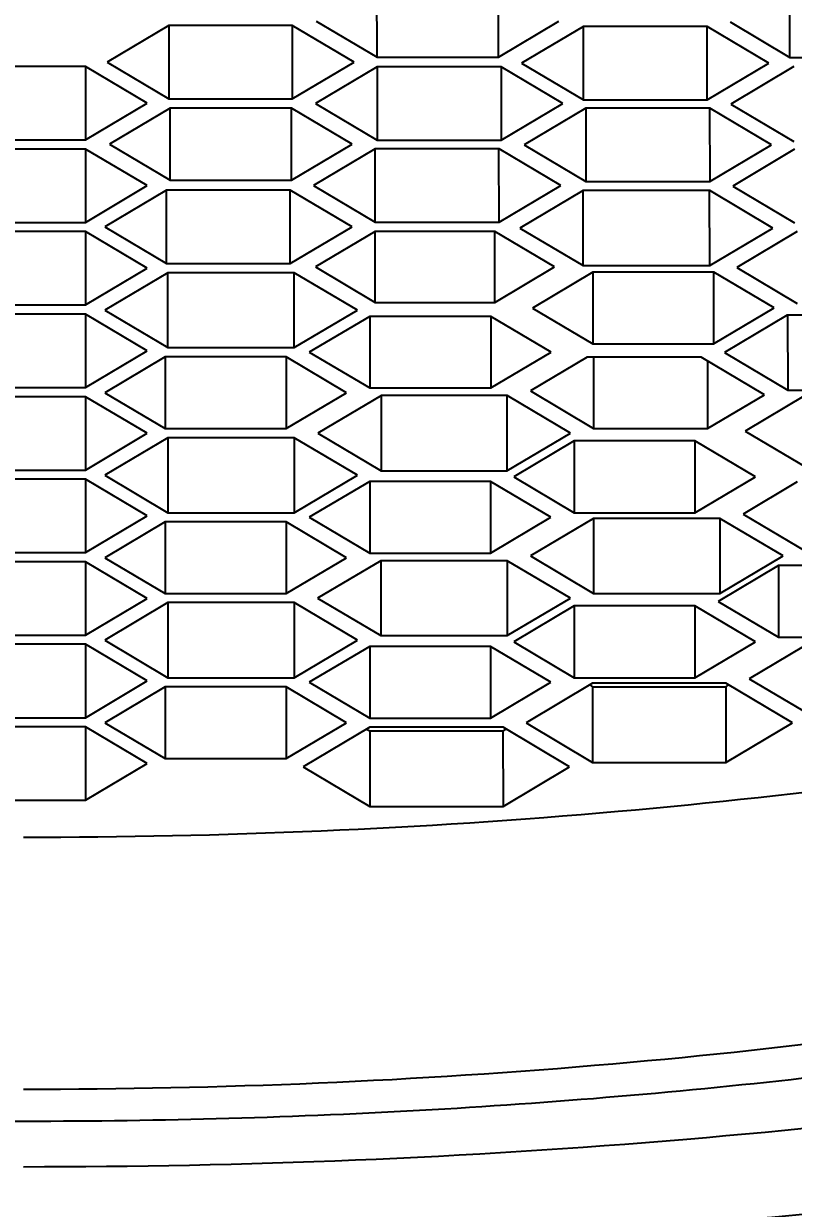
# Model space of a CAD drawing. Header units: millimetres. Extents: x 3495 to 4455, y 26793 to 27144.
# Drawn here: x 4353.075 to 4355.943, y 27038.326 to 27042.738 of the extents above; entities that cross this region are included whole.
import ezdxf

# ---------------------------------------------------------------- set-up
doc = ezdxf.new("R2010")
doc.units = ezdxf.units.MM
doc.styles.get("Standard").update_dxf_attribs({"font": ''})
doc.styles.get('Standard').set_extended_font_data('SimSun')
doc.dimstyles.new('副本 ISO-25-2bei', dxfattribs={"dimscale": 1.7, "dimtxt": 5, "dimasz": 5, "dimexe": 0.5, "dimexo": 0.625, "dimgap": 1, "dimtad": 1, "dimlfac": 0.0393, "dimdsep": 46, "dimtxsty": 'Standard', "dimcen": 2.5, "dimclrd": 1, "dimclre": 1, "dimclrt": 3, "dimadec": 0, "dimazin": 0, "dimtfac": 1, "dimtmove": 0, "dimatfit": 3, "dimfxl": 0, "dimarcsym": 0})

# ---------------------------------------------------------------- blocks, each defined once
blk = doc.blocks.new('*D14')
at = {"color": 1, "lineweight": -2, "transparency": 16777216}
for p, q in [((4281.5954, 27007.2561), (4281.5954, 27133.5514)), ((4424.555, 27007.2563), (4424.555, 27133.5514)), ((4290.0954, 27132.7014), (4416.055, 27132.7014))]:
    blk.add_line(p, q, dxfattribs=at)
at = {"color": 1, "transparency": 16777216}
for points in [[(4290.0954, 27134.118), (4290.0954, 27131.2847), (4281.5954, 27132.7014)], [(4416.055, 27134.118), (4416.055, 27131.2847), (4424.555, 27132.7014)]]:
    blk.add_solid(points, dxfattribs=at)
at = {"layer": 'Defpoints', "color": 0, "transparency": 16777216}
for p in [(4424.555, 27132.7014), (4281.5954, 27006.1936), (4424.555, 27006.1938)]:
    blk.add_point(p, dxfattribs=at)
at = {"color": 3, "transparency": 16777216, "insert": (4353.0752, 27138.6514), "char_height": 8.5, "attachment_point": 5}
blk.add_mtext('5.62', dxfattribs=at)
blk = doc.blocks.new('*D15')
at = {"color": 1, "lineweight": -2, "transparency": 16777216}
for p, q in [((4354.138, 27114.1186), (4454.1043, 27114.1186)), ((4453.2543, 27105.6186), (4453.2543, 27014.1911)), ((4425.1082, 27005.6911), (4454.1043, 27005.6911))]:
    blk.add_line(p, q, dxfattribs=at)
at = {"color": 1, "transparency": 16777216}
for points in [[(4451.8376, 27105.6186), (4454.671, 27105.6186), (4453.2543, 27114.1186)], [(4451.8376, 27014.1911), (4454.671, 27014.1911), (4453.2543, 27005.6911)]]:
    blk.add_solid(points, dxfattribs=at)
at = {"layer": 'Defpoints', "color": 0, "transparency": 16777216}
for p in [(4353.0755, 27114.1186), (4424.0457, 27005.6911), (4453.2543, 27005.6911)]:
    blk.add_point(p, dxfattribs=at)
at = {"color": 3, "transparency": 16777216, "insert": (4447.3043, 27059.9049), "char_height": 8.5, "attachment_point": 5, "rotation": 90}
blk.add_mtext('4.26', dxfattribs=at)

msp = doc.modelspace()

# ---------------------------------------------------------------- linework, layer by layer
for points, knots in [([(4362.6438, 27043.2702), (4362.7834, 27043.1481), (4362.9147, 27043.0135), (4363.026, 27042.8648), (4363.026, 27042.8648), (4363.1224, 27042.736), (4363.2055, 27042.5955), (4363.262, 27042.446), (4363.262, 27042.446), (4363.2886, 27042.377), (4363.3094, 27042.3056), (4363.3243, 27042.2333), (4363.3243, 27042.2333), (4363.3385, 27042.1635), (4363.3468, 27042.092), (4363.3484, 27042.0206), (4363.3484, 27042.0206), (4363.3501, 27041.9491), (4363.3451, 27041.8776), (4363.3343, 27041.807), (4363.3343, 27041.807), (4363.3235, 27041.7347), (4363.3052, 27041.6641), (4363.2828, 27041.5943), (4363.2828, 27041.5943), (4363.2329, 27041.4447), (4363.1573, 27041.3043), (4363.0668, 27041.1747), (4363.0668, 27041.1747), (4362.9621, 27041.0251), (4362.8374, 27040.8905), (4362.7037, 27040.7667), (4362.7037, 27040.7667), (4362.5466, 27040.623), (4362.3763, 27040.4942), (4362.1985, 27040.377), (4362.1985, 27040.377), (4361.9932, 27040.2416), (4361.7789, 27040.1211), (4361.5587, 27040.0106), (4361.5587, 27040.0106), (4361.3102, 27039.886), (4361.0543, 27039.7755), (4360.7942, 27039.6741), (4360.7942, 27039.6741), (4360.5059, 27039.5619), (4360.2126, 27039.4614), (4359.9168, 27039.3716), (4359.9168, 27039.3716), (4359.5928, 27039.2728), (4359.2662, 27039.1855), (4358.9372, 27039.1074), (4358.9372, 27039.1074), (4358.5849, 27039.0235), (4358.2293, 27038.9504), (4357.872, 27038.8856), (4357.872, 27038.8856), (4357.1026, 27038.7468), (4356.3257, 27038.6479), (4355.5463, 27038.5823), (4355.5463, 27038.5823), (4354.7245, 27038.5125), (4353.8994, 27038.4793), (4353.0752, 27038.4793)], [0, 0, 0, 0, 0.0625, 0.0625, 0.0625, 0.0625, 0.125, 0.125, 0.125, 0.125, 0.1875, 0.1875, 0.1875, 0.1875, 0.25, 0.25, 0.25, 0.25, 0.3125, 0.3125, 0.3125, 0.3125, 0.375, 0.375, 0.375, 0.375, 0.4375, 0.4375, 0.4375, 0.4375, 0.5, 0.5, 0.5, 0.5, 0.5625, 0.5625, 0.5625, 0.5625, 0.625, 0.625, 0.625, 0.625, 0.6875, 0.6875, 0.6875, 0.6875, 0.75, 0.75, 0.75, 0.75, 0.8125, 0.8125, 0.8125, 0.8125, 0.875, 0.875, 0.875, 0.875, 0.9375, 0.9375, 0.9375, 0.9375, 1, 1, 1, 1]), ([(4342.6698, 27040.6014), (4342.8925, 27040.4069), (4343.1385, 27040.2374), (4343.3935, 27040.0862), (4343.3935, 27040.0862), (4343.6952, 27039.9067), (4344.0109, 27039.7522), (4344.3333, 27039.6134), (4344.3333, 27039.6134), (4344.7047, 27039.4539), (4345.0844, 27039.3168), (4345.4691, 27039.1938), (4345.4691, 27039.1938), (4345.8995, 27039.0576), (4346.3358, 27038.9404), (4346.7753, 27038.8374), (4346.7753, 27038.8374), (4347.2539, 27038.7252), (4347.7375, 27038.6313), (4348.2227, 27038.5515), (4348.2227, 27038.5515), (4348.7387, 27038.466), (4349.258, 27038.397), (4349.7782, 27038.3422), (4349.7782, 27038.3422), (4350.3199, 27038.2848), (4350.8633, 27038.2433), (4351.4076, 27038.215), (4351.4076, 27038.215), (4351.9634, 27038.186), (4352.5193, 27038.1718), (4353.0752, 27038.1718), (4353.0752, 27038.1718), (4353.6311, 27038.1718), (4354.1869, 27038.186), (4354.742, 27038.215), (4354.742, 27038.215), (4355.2862, 27038.2433), (4355.8296, 27038.2848), (4356.3714, 27038.3422), (4356.3714, 27038.3422), (4356.8923, 27038.397), (4357.4108, 27038.466), (4357.9276, 27038.5515), (4357.9276, 27038.5515), (4358.4129, 27038.6313), (4358.8956, 27038.7252), (4359.3742, 27038.8374), (4359.3742, 27038.8374), (4359.8138, 27038.9404), (4360.25, 27039.0576), (4360.6804, 27039.1938), (4360.6804, 27039.1938), (4361.0651, 27039.3168), (4361.4457, 27039.4539), (4361.8163, 27039.6134), (4361.8163, 27039.6134), (4362.1386, 27039.7522), (4362.4544, 27039.9067), (4362.7568, 27040.0862), (4362.7568, 27040.0862), (4363.0119, 27040.2374), (4363.257, 27040.4069), (4363.4797, 27040.6014)], [0, 0, 0, 0, 0.0625, 0.0625, 0.0625, 0.0625, 0.125, 0.125, 0.125, 0.125, 0.1875, 0.1875, 0.1875, 0.1875, 0.25, 0.25, 0.25, 0.25, 0.3125, 0.3125, 0.3125, 0.3125, 0.375, 0.375, 0.375, 0.375, 0.4375, 0.4375, 0.4375, 0.4375, 0.5, 0.5, 0.5, 0.5, 0.5625, 0.5625, 0.5625, 0.5625, 0.625, 0.625, 0.625, 0.625, 0.6875, 0.6875, 0.6875, 0.6875, 0.75, 0.75, 0.75, 0.75, 0.8125, 0.8125, 0.8125, 0.8125, 0.875, 0.875, 0.875, 0.875, 0.9375, 0.9375, 0.9375, 0.9375, 1, 1, 1, 1]), ([(4357.366, 27040.0854), (4356.6805, 27039.9558), (4355.9867, 27039.8644), (4355.2904, 27039.8029), (4355.2904, 27039.8029), (4354.5542, 27039.7381), (4353.8139, 27039.7065), (4353.0752, 27039.7065)], [0, 0, 0, 0, 0.5, 0.5, 0.5, 0.5, 1, 1, 1, 1]), ([(4353.0752, 27038.7692), (4353.8072, 27038.7692), (4354.5401, 27038.8), (4355.2704, 27038.864), (4355.2704, 27038.864), (4355.9609, 27038.9238), (4356.6489, 27039.0135), (4357.3294, 27039.1407)], [0, 0, 0, 0, 0.5, 0.5, 0.5, 0.5, 1, 1, 1, 1]), ([(4350.0889, 27038.8199), (4350.5792, 27038.7626), (4351.0719, 27038.7211), (4351.5646, 27038.6928), (4351.5646, 27038.6928), (4352.0698, 27038.6646), (4352.5758, 27038.6504), (4353.0818, 27038.6504), (4353.0818, 27038.6504), (4353.5879, 27038.6504), (4354.093, 27038.6646), (4354.5982, 27038.6936), (4354.5982, 27038.6936), (4355.091, 27038.7219), (4355.5837, 27038.7643), (4356.0739, 27038.8216)], [0, 0, 0, 0, 0.25, 0.25, 0.25, 0.25, 0.5, 0.5, 0.5, 0.5, 0.75, 0.75, 0.75, 0.75, 1, 1, 1, 1])]:
    msp.add_open_spline(points, degree=3, knots=knots)
for points in [[(4354.3922, 27042.613), (4354.3922, 27042.613), (4354.3913, 27042.8814), (4354.3913, 27042.8814)], [(4354.8442, 27042.613), (4354.8442, 27042.613), (4354.8442, 27042.8814), (4354.8442, 27042.8814)], [(4355.931, 27042.6122), (4355.931, 27042.6122), (4355.931, 27042.8764), (4355.931, 27042.8764)], [(4354.1653, 27042.7468), (4354.1653, 27042.7468), (4354.3922, 27042.613), (4354.3922, 27042.613)], [(4354.8442, 27042.613), (4354.8442, 27042.613), (4355.0702, 27042.7468), (4355.0702, 27042.7468)], [(4355.7083, 27042.7443), (4355.7083, 27042.7443), (4355.931, 27042.6122), (4355.931, 27042.6122)], [(4353.6161, 27042.731), (4353.6161, 27042.731), (4353.3859, 27042.5939), (4353.3859, 27042.5939)], [(4353.6161, 27042.731), (4353.6161, 27042.731), (4353.6161, 27042.4576), (4353.6161, 27042.4576)], [(4354.0764, 27042.731), (4354.0764, 27042.731), (4353.6161, 27042.731), (4353.6161, 27042.731)], [(4354.0764, 27042.731), (4354.0764, 27042.731), (4354.0764, 27042.4576), (4354.0764, 27042.4576)], [(4354.3074, 27042.5939), (4354.3074, 27042.5939), (4354.0764, 27042.731), (4354.0764, 27042.731)], [(4355.1616, 27042.7268), (4355.1616, 27042.7268), (4354.9306, 27042.5906), (4354.9306, 27042.5906)], [(4355.1616, 27042.4535), (4355.1616, 27042.4535), (4355.1616, 27042.7268), (4355.1616, 27042.7268)], [(4355.6219, 27042.7268), (4355.6219, 27042.7268), (4355.1616, 27042.7268), (4355.1616, 27042.7268)], [(4355.6219, 27042.4535), (4355.6219, 27042.4535), (4355.6219, 27042.7268), (4355.6219, 27042.7268)], [(4355.8521, 27042.5906), (4355.8521, 27042.5906), (4355.6219, 27042.7268), (4355.6219, 27042.7268)], [(4354.3922, 27042.613), (4354.3922, 27042.613), (4354.8442, 27042.613), (4354.8442, 27042.613)], [(4355.931, 27042.6122), (4355.931, 27042.6122), (4356.3764, 27042.6122), (4356.3764, 27042.6122)], [(4353.3053, 27042.5781), (4353.3053, 27042.5781), (4352.8442, 27042.5781), (4352.8442, 27042.5781)], [(4353.3053, 27042.5781), (4353.3053, 27042.5781), (4353.3053, 27042.3047), (4353.3053, 27042.3047)], [(4353.5355, 27042.4418), (4353.5355, 27042.4418), (4353.3053, 27042.5781), (4353.3053, 27042.5781)], [(4353.3859, 27042.5939), (4353.3859, 27042.5939), (4353.6161, 27042.4576), (4353.6161, 27042.4576)], [(4354.0764, 27042.4576), (4354.0764, 27042.4576), (4354.3074, 27042.5939), (4354.3074, 27042.5939)], [(4354.393, 27042.5773), (4354.393, 27042.5773), (4354.1628, 27042.4402), (4354.1628, 27042.4402)], [(4354.393, 27042.5773), (4354.393, 27042.5773), (4354.393, 27042.3039), (4354.393, 27042.3039)], [(4354.8541, 27042.5773), (4354.8541, 27042.5773), (4354.393, 27042.5773), (4354.393, 27042.5773)], [(4354.8541, 27042.5773), (4354.8541, 27042.5773), (4354.8541, 27042.3039), (4354.8541, 27042.3039)], [(4355.0843, 27042.4402), (4355.0843, 27042.4402), (4354.8541, 27042.5773), (4354.8541, 27042.5773)], [(4354.9306, 27042.5906), (4354.9306, 27042.5906), (4355.1616, 27042.4535), (4355.1616, 27042.4535)], [(4355.6219, 27042.4535), (4355.6219, 27042.4535), (4355.8521, 27042.5906), (4355.8521, 27042.5906)], [(4355.9459, 27042.5781), (4355.9459, 27042.5781), (4355.7108, 27042.4385), (4355.7108, 27042.4385)], [(4353.3053, 27042.3047), (4353.3053, 27042.3047), (4353.5355, 27042.4418), (4353.5355, 27042.4418)], [(4353.6161, 27042.4576), (4353.6161, 27042.4576), (4354.0764, 27042.4576), (4354.0764, 27042.4576)], [(4354.1628, 27042.4402), (4354.1628, 27042.4402), (4354.393, 27042.3039), (4354.393, 27042.3039)], [(4354.8541, 27042.3039), (4354.8541, 27042.3039), (4355.0843, 27042.4402), (4355.0843, 27042.4402)], [(4355.1616, 27042.4535), (4355.1616, 27042.4535), (4355.6219, 27042.4535), (4355.6219, 27042.4535)], [(4355.7108, 27042.4385), (4355.7108, 27042.4385), (4355.9459, 27042.2989), (4355.9459, 27042.2989)], [(4353.6211, 27042.4235), (4353.6211, 27042.4235), (4353.3951, 27042.2889), (4353.3951, 27042.2889)], [(4353.6211, 27042.1552), (4353.6211, 27042.1552), (4353.6211, 27042.4235), (4353.6211, 27042.4235)], [(4354.0731, 27042.4235), (4354.0731, 27042.4235), (4353.6211, 27042.4235), (4353.6211, 27042.4235)], [(4354.0731, 27042.1552), (4354.0731, 27042.1552), (4354.0731, 27042.4235), (4354.0731, 27042.4235)], [(4354.2999, 27042.2889), (4354.2999, 27042.2889), (4354.0731, 27042.4235), (4354.0731, 27042.4235)], [(4355.1707, 27042.4235), (4355.1707, 27042.4235), (4354.9406, 27042.2864), (4354.9406, 27042.2864)], [(4355.1707, 27042.4235), (4355.1707, 27042.4235), (4355.1707, 27042.1502), (4355.1707, 27042.1502)], [(4355.6319, 27042.4235), (4355.6319, 27042.4235), (4355.1707, 27042.4235), (4355.1707, 27042.4235)], [(4355.631, 27042.4235), (4355.631, 27042.4235), (4355.6319, 27042.1502), (4355.6319, 27042.1502)], [(4355.862, 27042.2864), (4355.862, 27042.2864), (4355.6319, 27042.4235), (4355.6319, 27042.4235)], [(4352.8442, 27042.3047), (4352.8442, 27042.3047), (4353.3053, 27042.3047), (4353.3053, 27042.3047)], [(4354.393, 27042.3039), (4354.393, 27042.3039), (4354.8541, 27042.3039), (4354.8541, 27042.3039)], [(4353.3053, 27042.2707), (4353.3053, 27042.2707), (4352.8442, 27042.2707), (4352.8442, 27042.2707)], [(4353.3053, 27042.2707), (4353.3053, 27042.2707), (4353.3053, 27041.9973), (4353.3053, 27041.9973)], [(4353.5355, 27042.1344), (4353.5355, 27042.1344), (4353.3053, 27042.2707), (4353.3053, 27042.2707)], [(4353.3951, 27042.2889), (4353.3951, 27042.2889), (4353.6211, 27042.1552), (4353.6211, 27042.1552)], [(4354.0731, 27042.1552), (4354.0731, 27042.1552), (4354.2999, 27042.2889), (4354.2999, 27042.2889)], [(4354.3855, 27042.2715), (4354.3855, 27042.2715), (4354.1554, 27042.1352), (4354.1554, 27042.1352)], [(4354.3855, 27041.9981), (4354.3855, 27041.9981), (4354.3855, 27042.2715), (4354.3855, 27042.2715)], [(4354.8467, 27042.2715), (4354.8467, 27042.2715), (4354.3855, 27042.2715), (4354.3855, 27042.2715)], [(4354.8467, 27041.9981), (4354.8467, 27041.9981), (4354.8458, 27042.2715), (4354.8458, 27042.2715)], [(4355.0768, 27042.1352), (4355.0768, 27042.1352), (4354.8467, 27042.2715), (4354.8467, 27042.2715)], [(4354.9406, 27042.2864), (4354.9406, 27042.2864), (4355.1707, 27042.1502), (4355.1707, 27042.1502)], [(4355.6319, 27042.1502), (4355.6319, 27042.1502), (4355.862, 27042.2864), (4355.862, 27042.2864)], [(4355.9484, 27042.2698), (4355.9484, 27042.2698), (4355.7183, 27042.1327), (4355.7183, 27042.1327)], [(4353.3053, 27041.9973), (4353.3053, 27041.9973), (4353.5355, 27042.1344), (4353.5355, 27042.1344)], [(4353.6078, 27042.1178), (4353.6078, 27042.1178), (4353.3776, 27041.9815), (4353.3776, 27041.9815)], [(4353.6078, 27041.8444), (4353.6078, 27041.8444), (4353.6078, 27042.1178), (4353.6078, 27042.1178)], [(4354.0689, 27042.1178), (4354.0689, 27042.1178), (4353.6078, 27042.1178), (4353.6078, 27042.1178)], [(4353.6211, 27042.1552), (4353.6211, 27042.1552), (4354.0731, 27042.1552), (4354.0731, 27042.1552)], [(4354.0689, 27041.8444), (4354.0689, 27041.8444), (4354.0689, 27042.1178), (4354.0689, 27042.1178)], [(4354.2991, 27041.9815), (4354.2991, 27041.9815), (4354.0689, 27042.1178), (4354.0689, 27042.1178)], [(4354.1554, 27042.1352), (4354.1554, 27042.1352), (4354.3855, 27041.9981), (4354.3855, 27041.9981)], [(4354.8467, 27041.9981), (4354.8467, 27041.9981), (4355.0768, 27042.1352), (4355.0768, 27042.1352)], [(4355.1607, 27041.8369), (4355.1607, 27041.8369), (4355.1599, 27042.1186), (4355.1599, 27042.1186)], [(4355.1707, 27042.1502), (4355.1707, 27042.1502), (4355.6319, 27042.1502), (4355.6319, 27042.1502)], [(4355.6319, 27041.8369), (4355.6319, 27041.8369), (4355.631, 27042.1186), (4355.631, 27042.1186)], [(4355.7183, 27042.1327), (4355.7183, 27042.1327), (4355.9484, 27041.9965), (4355.9484, 27041.9965)], [(4355.1607, 27042.1169), (4355.1607, 27042.1169), (4354.9248, 27041.9765), (4354.9248, 27041.9765)], [(4355.6319, 27042.1169), (4355.6319, 27042.1169), (4355.1607, 27042.1169), (4355.1607, 27042.1169)], [(4355.867, 27041.9765), (4355.867, 27041.9765), (4355.6319, 27042.1169), (4355.6319, 27042.1169)], [(4352.8442, 27041.9973), (4352.8442, 27041.9973), (4353.3053, 27041.9973), (4353.3053, 27041.9973)], [(4354.3855, 27041.9981), (4354.3855, 27041.9981), (4354.8467, 27041.9981), (4354.8467, 27041.9981)], [(4353.3053, 27041.9632), (4353.3053, 27041.9632), (4352.8442, 27041.9632), (4352.8442, 27041.9632)], [(4353.3053, 27041.9632), (4353.3053, 27041.9632), (4353.3053, 27041.6899), (4353.3053, 27041.6899)], [(4353.5355, 27041.827), (4353.5355, 27041.827), (4353.3053, 27041.9632), (4353.3053, 27041.9632)], [(4353.3776, 27041.9815), (4353.3776, 27041.9815), (4353.6078, 27041.8444), (4353.6078, 27041.8444)], [(4354.0689, 27041.8444), (4354.0689, 27041.8444), (4354.2991, 27041.9815), (4354.2991, 27041.9815)], [(4354.3855, 27041.9641), (4354.3855, 27041.9641), (4354.1628, 27041.8319), (4354.1628, 27041.8319)], [(4354.3855, 27041.6998), (4354.3855, 27041.6998), (4354.3855, 27041.9641), (4354.3855, 27041.9641)], [(4354.8309, 27041.9641), (4354.8309, 27041.9641), (4354.3855, 27041.9641), (4354.3855, 27041.9641)], [(4354.8309, 27041.6998), (4354.8309, 27041.6998), (4354.8309, 27041.9641), (4354.8309, 27041.9641)], [(4355.0536, 27041.8319), (4355.0536, 27041.8319), (4354.8309, 27041.9641), (4354.8309, 27041.9641)], [(4354.9248, 27041.9765), (4354.9248, 27041.9765), (4355.1607, 27041.8369), (4355.1607, 27041.8369)], [(4355.6319, 27041.8369), (4355.6319, 27041.8369), (4355.867, 27041.9765), (4355.867, 27041.9765)], [(4355.9584, 27041.9632), (4355.9584, 27041.9632), (4355.7332, 27041.8294), (4355.7332, 27041.8294)], [(4353.3053, 27041.6899), (4353.3053, 27041.6899), (4353.5355, 27041.827), (4353.5355, 27041.827)], [(4353.6128, 27041.8103), (4353.6128, 27041.8103), (4353.3776, 27041.6707), (4353.3776, 27041.6707)], [(4353.6078, 27041.8444), (4353.6078, 27041.8444), (4354.0689, 27041.8444), (4354.0689, 27041.8444)], [(4353.6128, 27041.5312), (4353.6128, 27041.5312), (4353.6128, 27041.812), (4353.6128, 27041.812)], [(4354.0839, 27041.8103), (4354.0839, 27041.8103), (4353.6128, 27041.8103), (4353.6128, 27041.8103)], [(4354.0839, 27041.5312), (4354.0839, 27041.5312), (4354.0839, 27041.812), (4354.0839, 27041.812)], [(4354.3199, 27041.6707), (4354.3199, 27041.6707), (4354.0839, 27041.8103), (4354.0839, 27041.8103)], [(4354.1628, 27041.8319), (4354.1628, 27041.8319), (4354.3855, 27041.6998), (4354.3855, 27041.6998)], [(4354.8309, 27041.6998), (4354.8309, 27041.6998), (4355.0536, 27041.8319), (4355.0536, 27041.8319)], [(4355.1965, 27041.812), (4355.1965, 27041.812), (4354.9713, 27041.6782), (4354.9713, 27041.6782)], [(4355.1607, 27041.8369), (4355.1607, 27041.8369), (4355.6319, 27041.8369), (4355.6319, 27041.8369)], [(4355.1965, 27041.812), (4355.1965, 27041.812), (4355.1965, 27041.5453), (4355.1965, 27041.5453)], [(4355.6468, 27041.812), (4355.6468, 27041.812), (4355.1965, 27041.812), (4355.1965, 27041.812)], [(4355.646, 27041.812), (4355.646, 27041.812), (4355.646, 27041.5453), (4355.646, 27041.5453)], [(4355.872, 27041.6791), (4355.872, 27041.6791), (4355.6468, 27041.812), (4355.6468, 27041.812)], [(4355.7332, 27041.8294), (4355.7332, 27041.8294), (4355.9584, 27041.6957), (4355.9584, 27041.6957)], [(4352.8442, 27041.6899), (4352.8442, 27041.6899), (4353.3053, 27041.6899), (4353.3053, 27041.6899)], [(4354.3855, 27041.6998), (4354.3855, 27041.6998), (4354.8309, 27041.6998), (4354.8309, 27041.6998)], [(4354.9713, 27041.6782), (4354.9713, 27041.6782), (4355.1965, 27041.5453), (4355.1965, 27041.5453)], [(4355.646, 27041.5453), (4355.646, 27041.5453), (4355.872, 27041.6791), (4355.872, 27041.6791)], [(4353.3053, 27041.6558), (4353.3053, 27041.6558), (4352.8442, 27041.6558), (4352.8442, 27041.6558)], [(4353.3053, 27041.6558), (4353.3053, 27041.6558), (4353.3053, 27041.3824), (4353.3053, 27041.3824)], [(4353.5355, 27041.5195), (4353.5355, 27041.5195), (4353.3053, 27041.6558), (4353.3053, 27041.6558)], [(4353.3776, 27041.6707), (4353.3776, 27041.6707), (4353.6128, 27041.5312), (4353.6128, 27041.5312)], [(4354.0839, 27041.5312), (4354.0839, 27041.5312), (4354.3199, 27041.6707), (4354.3199, 27041.6707)], [(4354.3647, 27041.6475), (4354.3647, 27041.6475), (4354.1396, 27041.5145), (4354.1396, 27041.5145)], [(4354.3647, 27041.6475), (4354.3647, 27041.6475), (4354.3647, 27041.3808), (4354.3647, 27041.3808)], [(4354.8159, 27041.6475), (4354.8159, 27041.6475), (4354.3647, 27041.6475), (4354.3647, 27041.6475)], [(4354.8159, 27041.6475), (4354.8159, 27041.6475), (4354.8159, 27041.3808), (4354.8159, 27041.3808)], [(4355.0411, 27041.5145), (4355.0411, 27041.5145), (4354.8159, 27041.6475), (4354.8159, 27041.6475)], [(4355.921, 27041.6516), (4355.921, 27041.6516), (4355.6867, 27041.5129), (4355.6867, 27041.5129)], [(4356.3946, 27041.6516), (4356.3946, 27041.6516), (4355.921, 27041.6516), (4355.921, 27041.6516)], [(4355.9219, 27041.6541), (4355.9219, 27041.6541), (4355.9227, 27041.3733), (4355.9227, 27041.3733)], [(4355.1965, 27041.5453), (4355.1965, 27041.5453), (4355.646, 27041.5453), (4355.646, 27041.5453)], [(4353.3053, 27041.3824), (4353.3053, 27041.3824), (4353.5355, 27041.5195), (4353.5355, 27041.5195)], [(4353.6128, 27041.5312), (4353.6128, 27041.5312), (4354.0839, 27041.5312), (4354.0839, 27041.5312)], [(4354.1396, 27041.5145), (4354.1396, 27041.5145), (4354.3647, 27041.3808), (4354.3647, 27041.3808)], [(4354.8159, 27041.3808), (4354.8159, 27041.3808), (4355.0411, 27041.5145), (4355.0411, 27041.5145)], [(4355.6867, 27041.5129), (4355.6867, 27041.5129), (4355.9227, 27041.3733), (4355.9227, 27041.3733)], [(4353.6028, 27041.4971), (4353.6028, 27041.4971), (4353.3776, 27041.3633), (4353.3776, 27041.3633)], [(4353.6028, 27041.4971), (4353.6028, 27041.4971), (4353.6028, 27041.2304), (4353.6028, 27041.2304)], [(4354.0532, 27041.4971), (4354.0532, 27041.4971), (4353.6028, 27041.4971), (4353.6028, 27041.4971)], [(4354.0532, 27041.4971), (4354.0532, 27041.4971), (4354.0532, 27041.2304), (4354.0532, 27041.2304)], [(4354.2783, 27041.3633), (4354.2783, 27041.3633), (4354.0532, 27041.4971), (4354.0532, 27041.4971)], [(4355.1757, 27041.4954), (4355.1757, 27041.4954), (4354.9638, 27041.37), (4354.9638, 27041.37)], [(4355.6003, 27041.4954), (4355.6003, 27041.4954), (4355.1757, 27041.4954), (4355.1757, 27041.4954)], [(4355.199, 27041.4954), (4355.199, 27041.4954), (4355.199, 27041.2304), (4355.199, 27041.2304)], [(4355.8363, 27041.3558), (4355.8363, 27041.3558), (4355.6003, 27041.4954), (4355.6003, 27041.4954)], [(4355.6236, 27041.4821), (4355.6236, 27041.4821), (4355.6236, 27041.2304), (4355.6236, 27041.2304)], [(4352.8442, 27041.3824), (4352.8442, 27041.3824), (4353.3053, 27041.3824), (4353.3053, 27041.3824)], [(4354.3647, 27041.3808), (4354.3647, 27041.3808), (4354.8159, 27041.3808), (4354.8159, 27041.3808)], [(4354.9638, 27041.37), (4354.9638, 27041.37), (4355.199, 27041.2304), (4355.199, 27041.2304)], [(4355.9227, 27041.3733), (4355.9227, 27041.3733), (4356.3963, 27041.3733), (4356.3963, 27041.3733)], [(4353.3053, 27041.3484), (4353.3053, 27041.3484), (4352.8442, 27041.3484), (4352.8442, 27041.3484)], [(4353.3053, 27041.3484), (4353.3053, 27041.3484), (4353.3053, 27041.075), (4353.3053, 27041.075)], [(4353.5355, 27041.2121), (4353.5355, 27041.2121), (4353.3053, 27041.3484), (4353.3053, 27041.3484)], [(4353.3776, 27041.3633), (4353.3776, 27041.3633), (4353.6028, 27041.2304), (4353.6028, 27041.2304)], [(4354.0532, 27041.2304), (4354.0532, 27041.2304), (4354.2783, 27041.3633), (4354.2783, 27041.3633)], [(4354.4088, 27041.3525), (4354.4088, 27041.3525), (4354.172, 27041.2121), (4354.172, 27041.2121)], [(4354.4071, 27041.3533), (4354.4071, 27041.3533), (4354.4071, 27041.0725), (4354.4071, 27041.0725)], [(4354.8774, 27041.3525), (4354.8774, 27041.3525), (4354.4088, 27041.3525), (4354.4088, 27041.3525)], [(4354.8757, 27041.3533), (4354.8757, 27041.3533), (4354.8757, 27041.0725), (4354.8757, 27041.0725)], [(4355.1126, 27041.2129), (4355.1126, 27041.2129), (4354.8774, 27041.3525), (4354.8774, 27041.3525)], [(4355.6236, 27041.2304), (4355.6236, 27041.2304), (4355.8363, 27041.3558), (4355.8363, 27041.3558)], [(4355.9892, 27041.3542), (4355.9892, 27041.3542), (4355.764, 27041.2204), (4355.764, 27041.2204)], [(4353.3053, 27041.075), (4353.3053, 27041.075), (4353.5355, 27041.2121), (4353.5355, 27041.2121)], [(4353.6128, 27041.1955), (4353.6128, 27041.1955), (4353.3776, 27041.0559), (4353.3776, 27041.0559)], [(4353.6028, 27041.2304), (4353.6028, 27041.2304), (4354.0532, 27041.2304), (4354.0532, 27041.2304)], [(4353.6128, 27041.1971), (4353.6128, 27041.1971), (4353.6128, 27040.9163), (4353.6128, 27040.9163)], [(4354.0839, 27041.1955), (4354.0839, 27041.1955), (4353.6128, 27041.1955), (4353.6128, 27041.1955)], [(4354.0839, 27041.1971), (4354.0839, 27041.1971), (4354.0839, 27040.9163), (4354.0839, 27040.9163)], [(4354.3199, 27041.0559), (4354.3199, 27041.0559), (4354.0839, 27041.1955), (4354.0839, 27041.1955)], [(4354.172, 27041.2121), (4354.172, 27041.2121), (4354.4071, 27041.0725), (4354.4071, 27041.0725)], [(4354.8757, 27041.0725), (4354.8757, 27041.0725), (4355.1126, 27041.2129), (4355.1126, 27041.2129)], [(4355.199, 27041.2304), (4355.199, 27041.2304), (4355.6236, 27041.2304), (4355.6236, 27041.2304)], [(4355.764, 27041.2204), (4355.764, 27041.2204), (4355.9892, 27041.0875), (4355.9892, 27041.0875)], [(4355.1267, 27041.1838), (4355.1267, 27041.1838), (4354.9015, 27041.0501), (4354.9015, 27041.0501)], [(4355.1267, 27041.1838), (4355.1267, 27041.1838), (4355.1267, 27040.9163), (4355.1267, 27040.9163)], [(4355.577, 27041.1838), (4355.577, 27041.1838), (4355.1267, 27041.1838), (4355.1267, 27041.1838)], [(4355.577, 27041.1838), (4355.577, 27041.1838), (4355.577, 27040.9163), (4355.577, 27040.9163)], [(4355.8022, 27041.0501), (4355.8022, 27041.0501), (4355.577, 27041.1838), (4355.577, 27041.1838)], [(4352.8442, 27041.075), (4352.8442, 27041.075), (4353.3053, 27041.075), (4353.3053, 27041.075)], [(4354.4071, 27041.0725), (4354.4071, 27041.0725), (4354.8757, 27041.0725), (4354.8757, 27041.0725)], [(4353.3053, 27041.0409), (4353.3053, 27041.0409), (4352.8442, 27041.0409), (4352.8442, 27041.0409)], [(4353.3053, 27041.0409), (4353.3053, 27041.0409), (4353.3053, 27040.7676), (4353.3053, 27040.7676)], [(4353.5355, 27040.9047), (4353.5355, 27040.9047), (4353.3053, 27041.0409), (4353.3053, 27041.0409)], [(4353.3776, 27041.0559), (4353.3776, 27041.0559), (4353.6128, 27040.9163), (4353.6128, 27040.9163)], [(4354.0839, 27040.9163), (4354.0839, 27040.9163), (4354.3199, 27041.0559), (4354.3199, 27041.0559)], [(4354.3647, 27041.0326), (4354.3647, 27041.0326), (4354.1396, 27040.8997), (4354.1396, 27040.8997)], [(4354.3647, 27041.0326), (4354.3647, 27041.0326), (4354.3647, 27040.7659), (4354.3647, 27040.7659)], [(4354.8151, 27041.0326), (4354.8151, 27041.0326), (4354.3647, 27041.0326), (4354.3647, 27041.0326)], [(4354.8151, 27041.0326), (4354.8151, 27041.0326), (4354.8151, 27040.7659), (4354.8151, 27040.7659)], [(4355.0403, 27040.8997), (4355.0403, 27040.8997), (4354.8151, 27041.0326), (4354.8151, 27041.0326)], [(4354.9015, 27041.0501), (4354.9015, 27041.0501), (4355.1267, 27040.9163), (4355.1267, 27040.9163)], [(4355.577, 27040.9163), (4355.577, 27040.9163), (4355.8022, 27041.0501), (4355.8022, 27041.0501)], [(4355.9584, 27041.0318), (4355.9584, 27041.0318), (4355.7565, 27040.9113), (4355.7565, 27040.9113)], [(4353.3053, 27040.7676), (4353.3053, 27040.7676), (4353.5355, 27040.9047), (4353.5355, 27040.9047)], [(4353.6028, 27040.8822), (4353.6028, 27040.8822), (4353.3776, 27040.7484), (4353.3776, 27040.7484)], [(4353.6028, 27040.8822), (4353.6028, 27040.8822), (4353.6028, 27040.6155), (4353.6028, 27040.6155)], [(4354.0532, 27040.8822), (4354.0532, 27040.8822), (4353.6028, 27040.8822), (4353.6028, 27040.8822)], [(4353.6128, 27040.9163), (4353.6128, 27040.9163), (4354.0839, 27040.9163), (4354.0839, 27040.9163)], [(4354.0532, 27040.8822), (4354.0532, 27040.8822), (4354.0532, 27040.6155), (4354.0532, 27040.6155)], [(4354.2783, 27040.7484), (4354.2783, 27040.7484), (4354.0532, 27040.8822), (4354.0532, 27040.8822)], [(4354.1396, 27040.8997), (4354.1396, 27040.8997), (4354.3647, 27040.7659), (4354.3647, 27040.7659)], [(4354.8151, 27040.7659), (4354.8151, 27040.7659), (4355.0403, 27040.8997), (4355.0403, 27040.8997)], [(4355.199, 27040.8947), (4355.199, 27040.8947), (4354.9638, 27040.7551), (4354.9638, 27040.7551)], [(4355.1267, 27040.9163), (4355.1267, 27040.9163), (4355.577, 27040.9163), (4355.577, 27040.9163)], [(4355.199, 27040.8963), (4355.199, 27040.8963), (4355.199, 27040.6155), (4355.199, 27040.6155)], [(4355.6701, 27040.8947), (4355.6701, 27040.8947), (4355.199, 27040.8947), (4355.199, 27040.8947)], [(4355.6701, 27040.8963), (4355.6701, 27040.8963), (4355.6701, 27040.6155), (4355.6701, 27040.6155)], [(4355.9052, 27040.7551), (4355.9052, 27040.7551), (4355.6701, 27040.8947), (4355.6701, 27040.8947)], [(4355.7565, 27040.9113), (4355.7565, 27040.9113), (4355.9916, 27040.7717), (4355.9916, 27040.7717)], [(4352.8442, 27040.7676), (4352.8442, 27040.7676), (4353.3053, 27040.7676), (4353.3053, 27040.7676)], [(4354.3647, 27040.7659), (4354.3647, 27040.7659), (4354.8151, 27040.7659), (4354.8151, 27040.7659)], [(4354.9638, 27040.7551), (4354.9638, 27040.7551), (4355.199, 27040.6155), (4355.199, 27040.6155)], [(4355.6701, 27040.6155), (4355.6701, 27040.6155), (4355.9052, 27040.7551), (4355.9052, 27040.7551)], [(4353.3053, 27040.7335), (4353.3053, 27040.7335), (4352.8442, 27040.7335), (4352.8442, 27040.7335)], [(4353.3053, 27040.7335), (4353.3053, 27040.7335), (4353.3053, 27040.4601), (4353.3053, 27040.4601)], [(4353.5355, 27040.5972), (4353.5355, 27040.5972), (4353.3053, 27040.7335), (4353.3053, 27040.7335)], [(4353.3776, 27040.7484), (4353.3776, 27040.7484), (4353.6028, 27040.6155), (4353.6028, 27040.6155)], [(4354.0532, 27040.6155), (4354.0532, 27040.6155), (4354.2783, 27040.7484), (4354.2783, 27040.7484)], [(4354.4063, 27040.7376), (4354.4063, 27040.7376), (4354.1703, 27040.5981), (4354.1703, 27040.5981)], [(4354.4063, 27040.7393), (4354.4063, 27040.7393), (4354.4063, 27040.4585), (4354.4063, 27040.4585)], [(4354.8774, 27040.7376), (4354.8774, 27040.7376), (4354.4063, 27040.7376), (4354.4063, 27040.7376)], [(4354.8766, 27040.7393), (4354.8766, 27040.7393), (4354.8774, 27040.4585), (4354.8774, 27040.4585)], [(4355.1126, 27040.5981), (4355.1126, 27040.5981), (4354.8774, 27040.7376), (4354.8774, 27040.7376)], [(4355.8886, 27040.7194), (4355.8886, 27040.7194), (4355.6634, 27040.5856), (4355.6634, 27040.5856)], [(4355.8886, 27040.7194), (4355.8886, 27040.7194), (4355.8886, 27040.4526), (4355.8886, 27040.4526)], [(4356.339, 27040.7194), (4356.339, 27040.7194), (4355.8886, 27040.7194), (4355.8886, 27040.7194)], [(4353.3053, 27040.4601), (4353.3053, 27040.4601), (4353.5355, 27040.5972), (4353.5355, 27040.5972)], [(4353.6128, 27040.5814), (4353.6128, 27040.5814), (4353.3776, 27040.441), (4353.3776, 27040.441)], [(4353.6028, 27040.6155), (4353.6028, 27040.6155), (4354.0532, 27040.6155), (4354.0532, 27040.6155)], [(4353.6128, 27040.5831), (4353.6128, 27040.5831), (4353.6128, 27040.3014), (4353.6128, 27040.3014)], [(4354.0839, 27040.5814), (4354.0839, 27040.5814), (4353.6128, 27040.5814), (4353.6128, 27040.5814)], [(4354.0839, 27040.5831), (4354.0839, 27040.5831), (4354.0839, 27040.3014), (4354.0839, 27040.3014)], [(4354.3199, 27040.441), (4354.3199, 27040.441), (4354.0839, 27040.5814), (4354.0839, 27040.5814)], [(4354.1703, 27040.5981), (4354.1703, 27040.5981), (4354.4063, 27040.4585), (4354.4063, 27040.4585)], [(4354.8774, 27040.4585), (4354.8774, 27040.4585), (4355.1126, 27040.5981), (4355.1126, 27040.5981)], [(4355.199, 27040.6155), (4355.199, 27040.6155), (4355.6701, 27040.6155), (4355.6701, 27040.6155)], [(4355.6634, 27040.5856), (4355.6634, 27040.5856), (4355.8886, 27040.4526), (4355.8886, 27040.4526)], [(4355.1267, 27040.569), (4355.1267, 27040.569), (4354.9015, 27040.4352), (4354.9015, 27040.4352)], [(4355.1267, 27040.569), (4355.1267, 27040.569), (4355.1267, 27040.3014), (4355.1267, 27040.3014)], [(4355.577, 27040.569), (4355.577, 27040.569), (4355.1267, 27040.569), (4355.1267, 27040.569)], [(4355.577, 27040.569), (4355.577, 27040.569), (4355.577, 27040.3014), (4355.577, 27040.3014)], [(4355.8022, 27040.4352), (4355.8022, 27040.4352), (4355.577, 27040.569), (4355.577, 27040.569)], [(4352.8442, 27040.4601), (4352.8442, 27040.4601), (4353.3053, 27040.4601), (4353.3053, 27040.4601)], [(4353.3776, 27040.441), (4353.3776, 27040.441), (4353.6128, 27040.3014), (4353.6128, 27040.3014)], [(4354.0839, 27040.3014), (4354.0839, 27040.3014), (4354.3199, 27040.441), (4354.3199, 27040.441)], [(4354.4063, 27040.4585), (4354.4063, 27040.4585), (4354.8774, 27040.4585), (4354.8774, 27040.4585)], [(4356.0274, 27040.4452), (4356.0274, 27040.4452), (4355.7789, 27040.2981), (4355.7789, 27040.2981)], [(4355.8886, 27040.4526), (4355.8886, 27040.4526), (4356.339, 27040.4526), (4356.339, 27040.4526)], [(4353.3053, 27040.4261), (4353.3053, 27040.4261), (4352.8442, 27040.4261), (4352.8442, 27040.4261)], [(4353.3053, 27040.4261), (4353.3053, 27040.4261), (4353.3053, 27040.1527), (4353.3053, 27040.1527)], [(4353.5355, 27040.2898), (4353.5355, 27040.2898), (4353.3053, 27040.4261), (4353.3053, 27040.4261)], [(4354.3647, 27040.4178), (4354.3647, 27040.4178), (4354.1396, 27040.2848), (4354.1396, 27040.2848)], [(4354.3647, 27040.4178), (4354.3647, 27040.4178), (4354.3647, 27040.151), (4354.3647, 27040.151)], [(4354.8151, 27040.4178), (4354.8151, 27040.4178), (4354.3647, 27040.4178), (4354.3647, 27040.4178)], [(4354.8151, 27040.4178), (4354.8151, 27040.4178), (4354.8151, 27040.151), (4354.8151, 27040.151)], [(4355.0403, 27040.2848), (4355.0403, 27040.2848), (4354.8151, 27040.4178), (4354.8151, 27040.4178)], [(4354.9015, 27040.4352), (4354.9015, 27040.4352), (4355.1267, 27040.3014), (4355.1267, 27040.3014)], [(4355.577, 27040.3014), (4355.577, 27040.3014), (4355.8022, 27040.4352), (4355.8022, 27040.4352)], [(4353.3053, 27040.1527), (4353.3053, 27040.1527), (4353.5355, 27040.2898), (4353.5355, 27040.2898)], [(4353.6028, 27040.2674), (4353.6028, 27040.2674), (4353.3776, 27040.1336), (4353.3776, 27040.1336)], [(4353.6028, 27040.2674), (4353.6028, 27040.2674), (4353.6028, 27040.0006), (4353.6028, 27040.0006)], [(4354.0532, 27040.2674), (4354.0532, 27040.2674), (4353.6028, 27040.2674), (4353.6028, 27040.2674)], [(4353.6128, 27040.3014), (4353.6128, 27040.3014), (4354.0839, 27040.3014), (4354.0839, 27040.3014)], [(4354.0532, 27040.2674), (4354.0532, 27040.2674), (4354.0532, 27040.0006), (4354.0532, 27040.0006)], [(4354.2783, 27040.1336), (4354.2783, 27040.1336), (4354.0532, 27040.2674), (4354.0532, 27040.2674)], [(4354.1396, 27040.2848), (4354.1396, 27040.2848), (4354.3647, 27040.151), (4354.3647, 27040.151)], [(4354.8151, 27040.151), (4354.8151, 27040.151), (4355.0403, 27040.2848), (4355.0403, 27040.2848)], [(4355.1956, 27040.2815), (4355.1956, 27040.2815), (4354.948, 27040.1336), (4354.948, 27040.1336)], [(4355.1267, 27040.3014), (4355.1267, 27040.3014), (4355.577, 27040.3014), (4355.577, 27040.3014)], [(4355.1848, 27040.2748), (4355.1848, 27040.2748), (4355.1956, 27040.2682), (4355.1956, 27040.2682)], [(4355.6925, 27040.2815), (4355.6925, 27040.2815), (4355.1956, 27040.2815), (4355.1956, 27040.2815)], [(4355.1956, 27040.2682), (4355.1956, 27040.2682), (4355.1956, 27039.9865), (4355.1956, 27039.9865)], [(4355.1956, 27040.2682), (4355.1956, 27040.2682), (4355.6925, 27040.2682), (4355.6925, 27040.2682)], [(4355.941, 27040.1336), (4355.941, 27040.1336), (4355.6925, 27040.2815), (4355.6925, 27040.2815)], [(4355.6925, 27040.2682), (4355.6925, 27040.2682), (4355.7033, 27040.2748), (4355.7033, 27040.2748)], [(4355.6925, 27040.2682), (4355.6925, 27040.2682), (4355.6925, 27039.9865), (4355.6925, 27039.9865)], [(4355.7789, 27040.2981), (4355.7789, 27040.2981), (4356.0274, 27040.151), (4356.0274, 27040.151)], [(4352.8442, 27040.1527), (4352.8442, 27040.1527), (4353.3053, 27040.1527), (4353.3053, 27040.1527)], [(4353.3776, 27040.1336), (4353.3776, 27040.1336), (4353.6028, 27040.0006), (4353.6028, 27040.0006)], [(4354.0532, 27040.0006), (4354.0532, 27040.0006), (4354.2783, 27040.1336), (4354.2783, 27040.1336)], [(4354.3647, 27040.151), (4354.3647, 27040.151), (4354.8151, 27040.151), (4354.8151, 27040.151)], [(4354.948, 27040.1336), (4354.948, 27040.1336), (4355.1956, 27039.9865), (4355.1956, 27039.9865)], [(4355.6925, 27039.9865), (4355.6925, 27039.9865), (4355.941, 27040.1336), (4355.941, 27040.1336)], [(4353.3053, 27040.1186), (4353.3053, 27040.1186), (4352.8442, 27040.1186), (4352.8442, 27040.1186)], [(4353.3053, 27040.1186), (4353.3053, 27040.1186), (4353.3053, 27039.8453), (4353.3053, 27039.8453)], [(4353.5355, 27039.9824), (4353.5355, 27039.9824), (4353.3053, 27040.1186), (4353.3053, 27040.1186)], [(4354.3647, 27040.117), (4354.3647, 27040.117), (4354.1163, 27039.9699), (4354.1163, 27039.9699)], [(4354.3531, 27040.1103), (4354.3531, 27040.1103), (4354.3647, 27040.1037), (4354.3647, 27040.1037)], [(4354.8616, 27040.117), (4354.8616, 27040.117), (4354.3647, 27040.117), (4354.3647, 27040.117)], [(4354.3647, 27040.1037), (4354.3647, 27040.1037), (4354.3647, 27039.822), (4354.3647, 27039.822)], [(4354.3647, 27040.1037), (4354.3647, 27040.1037), (4354.8608, 27040.1037), (4354.8608, 27040.1037)], [(4354.8608, 27040.1037), (4354.8608, 27040.1037), (4354.8724, 27040.1103), (4354.8724, 27040.1103)], [(4354.8608, 27040.1037), (4354.8608, 27040.1037), (4354.8616, 27039.822), (4354.8616, 27039.822)], [(4355.1092, 27039.9699), (4355.1092, 27039.9699), (4354.8616, 27040.117), (4354.8616, 27040.117)], [(4353.6028, 27040.0006), (4353.6028, 27040.0006), (4354.0532, 27040.0006), (4354.0532, 27040.0006)], [(4353.3053, 27039.8453), (4353.3053, 27039.8453), (4353.5355, 27039.9824), (4353.5355, 27039.9824)], [(4354.1163, 27039.9699), (4354.1163, 27039.9699), (4354.3647, 27039.822), (4354.3647, 27039.822)], [(4354.8616, 27039.822), (4354.8616, 27039.822), (4355.1092, 27039.9699), (4355.1092, 27039.9699)], [(4355.1956, 27039.9865), (4355.1956, 27039.9865), (4355.6925, 27039.9865), (4355.6925, 27039.9865)], [(4352.8442, 27039.8453), (4352.8442, 27039.8453), (4353.3053, 27039.8453), (4353.3053, 27039.8453)], [(4354.3647, 27039.822), (4354.3647, 27039.822), (4354.8616, 27039.822), (4354.8616, 27039.822)]]:
    msp.add_open_spline(points, degree=3)

# ---------------------------------------------------------------- dimensions: what is measured, and where the dimension line sits
dim = msp.add_linear_dim(base=(4424.555, 27132.7014), p1=(4281.5954, 27006.1936), p2=(4424.555, 27006.1938), dimstyle='副本 ISO-25-2bei')
dim.commit()
dim.dimension.update_dxf_attribs({"geometry": '*D14', "text_midpoint": (4353.0752, 27138.6514)})
dim = msp.add_linear_dim(base=(4453.2543, 27005.6911), p1=(4353.0755, 27114.1186), p2=(4424.0457, 27005.6911), angle=90, dimstyle='副本 ISO-25-2bei')
dim.commit()
dim.dimension.update_dxf_attribs({"geometry": '*D15', "text_midpoint": (4447.3043, 27059.9049)})

doc.saveas('drawing.dxf')
